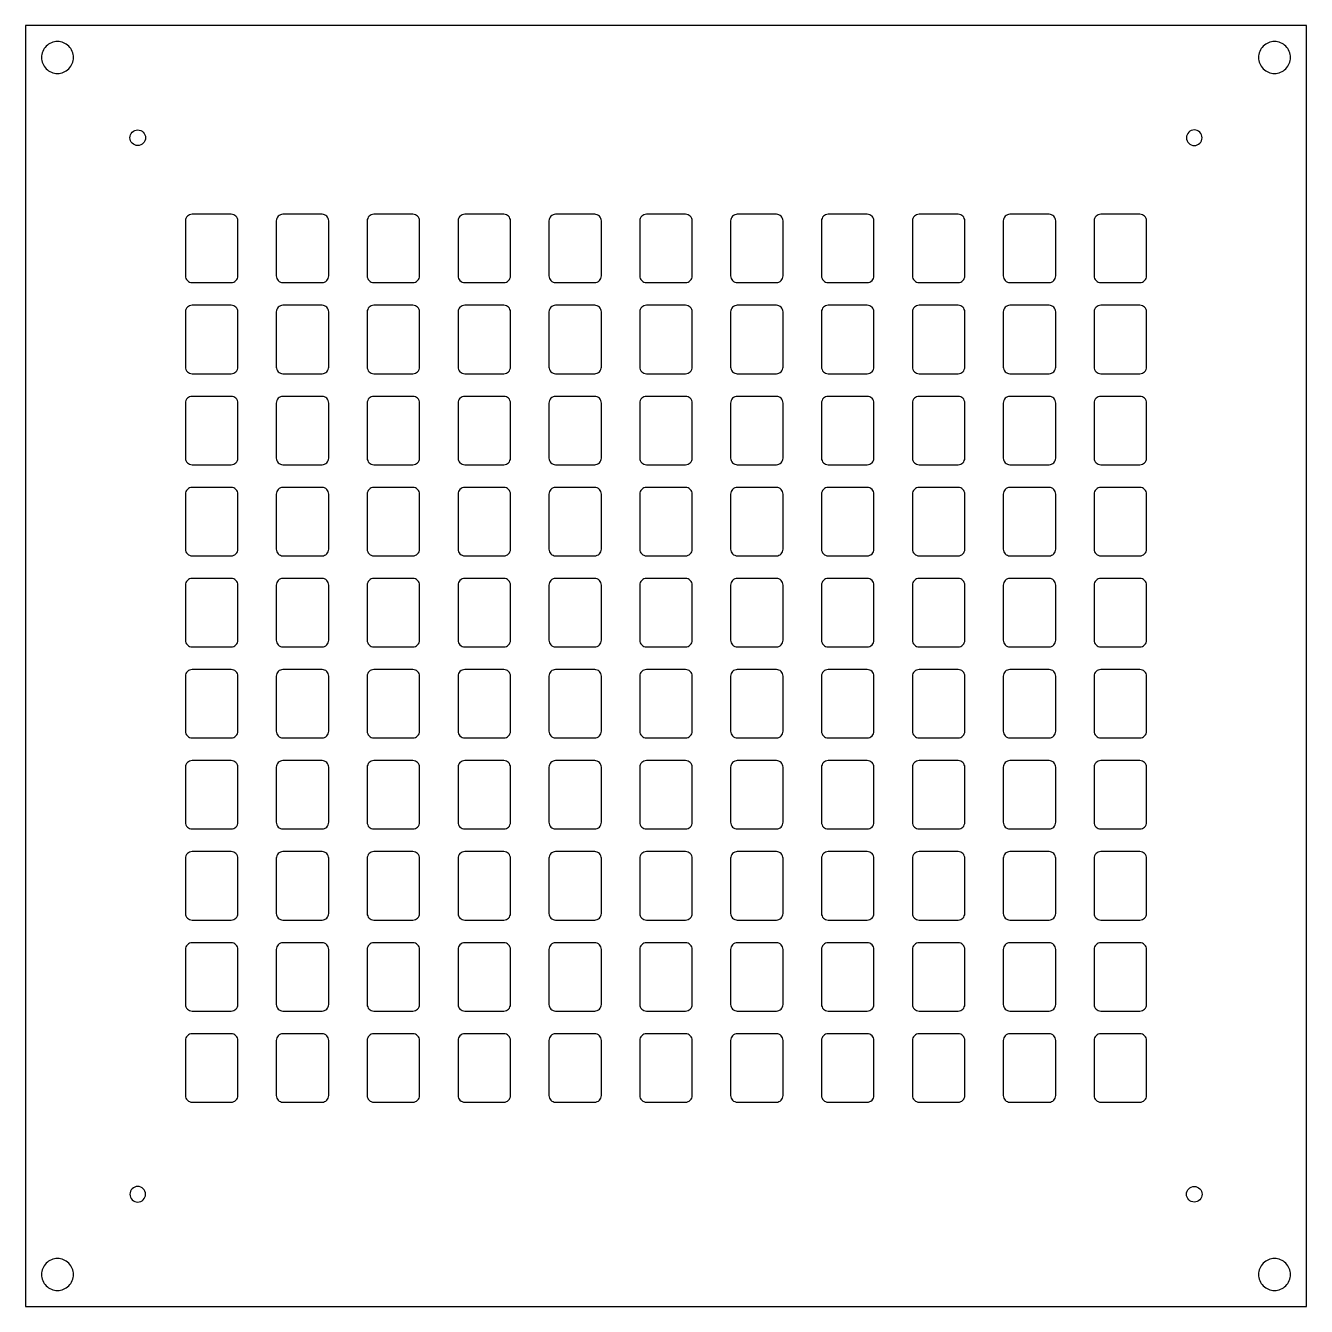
# Model space of a CAD drawing. Extents: x -337 to 6273, y 368 to 2065.
# Drawn here: x 2246.8 to 2688.8, y 1415.6 to 1857.6 of the extents above; entities that cross this region are included whole.
import ezdxf

# ---------------------------------------------------------------- set-up
doc = ezdxf.new("R2010")
doc.units = 0
doc.header["$LTSCALE"] = 100
doc.layers.add('EBENE_1', color=1, linetype='CONTINUOUS')

msp = doc.modelspace()

# ---------------------------------------------------------------- linework, layer by layer
at = {"layer": 'EBENE_1', "color": 2}
msp.add_lwpolyline([(2688.848062, 1857.561465), (2246.848062, 1857.561465), (2246.848062, 1415.561465), (2688.848062, 1415.561465), (2688.848062, 1857.561465)], close=True, dxfattribs=at)
for points in [[(2257.848062, 1852.061465, 0.199589), (2253.958975, 1850.450552, 0.199589), (2252.348062, 1846.561465, 0.199589), (2253.958975, 1842.672377, 0.199589), (2257.848062, 1841.061465, 0.199589), (2261.73715, 1842.672377, 0.199589), (2263.348062, 1846.561465, 0.199589), (2261.73715, 1850.450552, 0.199589), (2257.848062, 1852.061465)], [(2677.848062, 1852.061465, 0.199589), (2673.958975, 1850.450552, 0.199589), (2672.348062, 1846.561465, 0.199589), (2673.958975, 1842.672377, 0.199589), (2677.848062, 1841.061465, 0.199589), (2681.73715, 1842.672377, 0.199589), (2683.348062, 1846.561465, 0.199589), (2681.73715, 1850.450552, 0.199589), (2677.848062, 1852.061465)], [(2282.848027, 1818.861011, -0.199589), (2283.638839, 1820.7702, -0.199589), (2285.548027, 1821.561011, -0.199589), (2287.457215, 1820.7702, -0.199589), (2288.248027, 1818.861011, -0.199589), (2287.457215, 1816.951823, -0.199589), (2285.548027, 1816.161011, -0.199589), (2283.638839, 1816.951823, -0.199589), (2282.848027, 1818.861011)], [(2652.848098, 1818.861011, 0.199589), (2652.057286, 1820.7702, 0.199589), (2650.148098, 1821.561011, 0.199589), (2648.238909, 1820.7702, 0.199589), (2647.448098, 1818.861011, 0.199589), (2648.238909, 1816.951823, 0.199589), (2650.148098, 1816.161011, 0.199589), (2652.057286, 1816.951823, 0.199589), (2652.848098, 1818.861011)], [(2317.798066, 1792.470169), (2304.298054, 1792.470169, 0.199586), (2302.671721, 1791.79651, 0.199586), (2301.998062, 1790.170178), (2301.998062, 1771.170161, 0.199586), (2302.671721, 1769.543828, 0.199586), (2304.298054, 1768.870169), (2317.798071, 1768.870169, 0.199586), (2319.424403, 1769.543828, 0.199586), (2320.098062, 1771.170161), (2320.098062, 1790.170178, 0.199586), (2319.424403, 1791.79651, 0.199586), (2317.798066, 1792.470169)], [(2349.158066, 1792.470169), (2335.658054, 1792.470169, 0.199586), (2334.031721, 1791.79651, 0.199586), (2333.358062, 1790.170178), (2333.358062, 1771.170161, 0.199586), (2334.031721, 1769.543828, 0.199586), (2335.658054, 1768.870169), (2349.158071, 1768.870169, 0.199586), (2350.784403, 1769.543828, 0.199586), (2351.458062, 1771.170161), (2351.458062, 1790.170178, 0.199586), (2350.784403, 1791.79651, 0.199586), (2349.158066, 1792.470169)], [(2380.518066, 1792.470169), (2367.018054, 1792.470169, 0.199586), (2365.391721, 1791.79651, 0.199586), (2364.718062, 1790.170178), (2364.718062, 1771.170161, 0.199586), (2365.391721, 1769.543828, 0.199586), (2367.018054, 1768.870169), (2380.518071, 1768.870169, 0.199586), (2382.144403, 1769.543828, 0.199586), (2382.818062, 1771.170161), (2382.818062, 1790.170178, 0.199586), (2382.144403, 1791.79651, 0.199586), (2380.518066, 1792.470169)], [(2411.878066, 1792.470169), (2398.378054, 1792.470169, 0.199586), (2396.751721, 1791.79651, 0.199586), (2396.078062, 1790.170178), (2396.078062, 1771.170161, 0.199586), (2396.751721, 1769.543828, 0.199586), (2398.378054, 1768.870169), (2411.878071, 1768.870169, 0.199586), (2413.504403, 1769.543828, 0.199586), (2414.178062, 1771.170161), (2414.178062, 1790.170178, 0.199586), (2413.504403, 1791.79651, 0.199586), (2411.878066, 1792.470169)], [(2443.238066, 1792.470169), (2429.738054, 1792.470169, 0.199586), (2428.111721, 1791.79651, 0.199586), (2427.438062, 1790.170178), (2427.438062, 1771.170161, 0.199586), (2428.111721, 1769.543828, 0.199586), (2429.738054, 1768.870169), (2443.238071, 1768.870169, 0.199586), (2444.864403, 1769.543828, 0.199586), (2445.538062, 1771.170161), (2445.538062, 1790.170178, 0.199586), (2444.864403, 1791.79651, 0.199586), (2443.238066, 1792.470169)], [(2474.598066, 1792.470169), (2461.098054, 1792.470169, 0.199586), (2459.471721, 1791.79651, 0.199586), (2458.798062, 1790.170178), (2458.798062, 1771.170161, 0.199586), (2459.471721, 1769.543828, 0.199586), (2461.098054, 1768.870169), (2474.598071, 1768.870169, 0.199586), (2476.224403, 1769.543828, 0.199586), (2476.898062, 1771.170161), (2476.898062, 1790.170178, 0.199586), (2476.224403, 1791.79651, 0.199586), (2474.598066, 1792.470169)], [(2505.958066, 1792.470169), (2492.458054, 1792.470169, 0.199586), (2490.831721, 1791.79651, 0.199586), (2490.158062, 1790.170178), (2490.158062, 1771.170161, 0.199586), (2490.831721, 1769.543828, 0.199586), (2492.458054, 1768.870169), (2505.958071, 1768.870169, 0.199586), (2507.584403, 1769.543828, 0.199586), (2508.258062, 1771.170161), (2508.258062, 1790.170178, 0.199586), (2507.584403, 1791.79651, 0.199586), (2505.958066, 1792.470169)], [(2537.318066, 1792.470169), (2523.818054, 1792.470169, 0.199586), (2522.191721, 1791.79651, 0.199586), (2521.518062, 1790.170178), (2521.518062, 1771.170161, 0.199586), (2522.191721, 1769.543828, 0.199586), (2523.818054, 1768.870169), (2537.318071, 1768.870169, 0.199586), (2538.944403, 1769.543828, 0.199586), (2539.618062, 1771.170161), (2539.618062, 1790.170178, 0.199586), (2538.944403, 1791.79651, 0.199586), (2537.318066, 1792.470169)], [(2568.678066, 1792.470169), (2555.178054, 1792.470169, 0.199586), (2553.551721, 1791.79651, 0.199586), (2552.878062, 1790.170178), (2552.878062, 1771.170161, 0.199586), (2553.551721, 1769.543828, 0.199586), (2555.178054, 1768.870169), (2568.678071, 1768.870169, 0.199586), (2570.304403, 1769.543828, 0.199586), (2570.978062, 1771.170161), (2570.978062, 1790.170178, 0.199586), (2570.304403, 1791.79651, 0.199586), (2568.678066, 1792.470169)], [(2600.038066, 1792.470169), (2586.538054, 1792.470169, 0.199586), (2584.911721, 1791.79651, 0.199586), (2584.238062, 1790.170178), (2584.238062, 1771.170161, 0.199586), (2584.911721, 1769.543828, 0.199586), (2586.538054, 1768.870169), (2600.038071, 1768.870169, 0.199586), (2601.664403, 1769.543828, 0.199586), (2602.338062, 1771.170161), (2602.338062, 1790.170178, 0.199586), (2601.664403, 1791.79651, 0.199586), (2600.038066, 1792.470169)], [(2631.398066, 1792.470169), (2617.898054, 1792.470169, 0.199586), (2616.271721, 1791.79651, 0.199586), (2615.598062, 1790.170178), (2615.598062, 1771.170161, 0.199586), (2616.271721, 1769.543828, 0.199586), (2617.898054, 1768.870169), (2631.398071, 1768.870169, 0.199586), (2633.024403, 1769.543828, 0.199586), (2633.698062, 1771.170161), (2633.698062, 1790.170178, 0.199586), (2633.024403, 1791.79651, 0.199586), (2631.398066, 1792.470169)], [(2317.798066, 1761.044169), (2304.298054, 1761.044169, 0.199586), (2302.671721, 1760.37051, 0.199586), (2301.998062, 1758.744178), (2301.998062, 1739.744161, 0.199586), (2302.671721, 1738.117828, 0.199586), (2304.298054, 1737.444169), (2317.798071, 1737.444169, 0.199586), (2319.424403, 1738.117828, 0.199586), (2320.098062, 1739.744161), (2320.098062, 1758.744178, 0.199586), (2319.424403, 1760.37051, 0.199586), (2317.798066, 1761.044169)], [(2349.158066, 1761.044169), (2335.658054, 1761.044169, 0.199586), (2334.031721, 1760.37051, 0.199586), (2333.358062, 1758.744178), (2333.358062, 1739.744161, 0.199586), (2334.031721, 1738.117828, 0.199586), (2335.658054, 1737.444169), (2349.158071, 1737.444169, 0.199586), (2350.784403, 1738.117828, 0.199586), (2351.458062, 1739.744161), (2351.458062, 1758.744178, 0.199586), (2350.784403, 1760.37051, 0.199586), (2349.158066, 1761.044169)], [(2380.518066, 1761.044169), (2367.018054, 1761.044169, 0.199586), (2365.391721, 1760.37051, 0.199586), (2364.718062, 1758.744178), (2364.718062, 1739.744161, 0.199586), (2365.391721, 1738.117828, 0.199586), (2367.018054, 1737.444169), (2380.518071, 1737.444169, 0.199586), (2382.144403, 1738.117828, 0.199586), (2382.818062, 1739.744161), (2382.818062, 1758.744178, 0.199586), (2382.144403, 1760.37051, 0.199586), (2380.518066, 1761.044169)], [(2411.878066, 1761.044169), (2398.378054, 1761.044169, 0.199586), (2396.751721, 1760.37051, 0.199586), (2396.078062, 1758.744178), (2396.078062, 1739.744161, 0.199586), (2396.751721, 1738.117828, 0.199586), (2398.378054, 1737.444169), (2411.878071, 1737.444169, 0.199586), (2413.504403, 1738.117828, 0.199586), (2414.178062, 1739.744161), (2414.178062, 1758.744178, 0.199586), (2413.504403, 1760.37051, 0.199586), (2411.878066, 1761.044169)], [(2443.238066, 1761.044169), (2429.738054, 1761.044169, 0.199586), (2428.111721, 1760.37051, 0.199586), (2427.438062, 1758.744178), (2427.438062, 1739.744161, 0.199586), (2428.111721, 1738.117828, 0.199586), (2429.738054, 1737.444169), (2443.238071, 1737.444169, 0.199586), (2444.864403, 1738.117828, 0.199586), (2445.538062, 1739.744161), (2445.538062, 1758.744178, 0.199586), (2444.864403, 1760.37051, 0.199586), (2443.238066, 1761.044169)], [(2474.598066, 1761.044169), (2461.098054, 1761.044169, 0.199586), (2459.471721, 1760.37051, 0.199586), (2458.798062, 1758.744178), (2458.798062, 1739.744161, 0.199586), (2459.471721, 1738.117828, 0.199586), (2461.098054, 1737.444169), (2474.598071, 1737.444169, 0.199586), (2476.224403, 1738.117828, 0.199586), (2476.898062, 1739.744161), (2476.898062, 1758.744178, 0.199586), (2476.224403, 1760.37051, 0.199586), (2474.598066, 1761.044169)], [(2505.958066, 1761.044169), (2492.458054, 1761.044169, 0.199586), (2490.831721, 1760.37051, 0.199586), (2490.158062, 1758.744178), (2490.158062, 1739.744161, 0.199586), (2490.831721, 1738.117828, 0.199586), (2492.458054, 1737.444169), (2505.958071, 1737.444169, 0.199586), (2507.584403, 1738.117828, 0.199586), (2508.258062, 1739.744161), (2508.258062, 1758.744178, 0.199586), (2507.584403, 1760.37051, 0.199586), (2505.958066, 1761.044169)], [(2537.318066, 1761.044169), (2523.818054, 1761.044169, 0.199586), (2522.191721, 1760.37051, 0.199586), (2521.518062, 1758.744178), (2521.518062, 1739.744161, 0.199586), (2522.191721, 1738.117828, 0.199586), (2523.818054, 1737.444169), (2537.318071, 1737.444169, 0.199586), (2538.944403, 1738.117828, 0.199586), (2539.618062, 1739.744161), (2539.618062, 1758.744178, 0.199586), (2538.944403, 1760.37051, 0.199586), (2537.318066, 1761.044169)], [(2568.678066, 1761.044169), (2555.178054, 1761.044169, 0.199586), (2553.551721, 1760.37051, 0.199586), (2552.878062, 1758.744178), (2552.878062, 1739.744161, 0.199586), (2553.551721, 1738.117828, 0.199586), (2555.178054, 1737.444169), (2568.678071, 1737.444169, 0.199586), (2570.304403, 1738.117828, 0.199586), (2570.978062, 1739.744161), (2570.978062, 1758.744178, 0.199586), (2570.304403, 1760.37051, 0.199586), (2568.678066, 1761.044169)], [(2600.038066, 1761.044169), (2586.538054, 1761.044169, 0.199586), (2584.911721, 1760.37051, 0.199586), (2584.238062, 1758.744178), (2584.238062, 1739.744161, 0.199586), (2584.911721, 1738.117828, 0.199586), (2586.538054, 1737.444169), (2600.038071, 1737.444169, 0.199586), (2601.664403, 1738.117828, 0.199586), (2602.338062, 1739.744161), (2602.338062, 1758.744178, 0.199586), (2601.664403, 1760.37051, 0.199586), (2600.038066, 1761.044169)], [(2631.398066, 1761.044169), (2617.898054, 1761.044169, 0.199586), (2616.271721, 1760.37051, 0.199586), (2615.598062, 1758.744178), (2615.598062, 1739.744161, 0.199586), (2616.271721, 1738.117828, 0.199586), (2617.898054, 1737.444169), (2631.398071, 1737.444169, 0.199586), (2633.024403, 1738.117828, 0.199586), (2633.698062, 1739.744161), (2633.698062, 1758.744178, 0.199586), (2633.024403, 1760.37051, 0.199586), (2631.398066, 1761.044169)], [(2317.798066, 1729.618169), (2304.298054, 1729.618169, 0.199586), (2302.671721, 1728.94451, 0.199586), (2301.998062, 1727.318178), (2301.998062, 1708.318161, 0.199586), (2302.671721, 1706.691828, 0.199586), (2304.298054, 1706.018169), (2317.798071, 1706.018169, 0.199586), (2319.424403, 1706.691828, 0.199586), (2320.098062, 1708.318161), (2320.098062, 1727.318178, 0.199586), (2319.424403, 1728.94451, 0.199586), (2317.798066, 1729.618169)], [(2349.158066, 1729.618169), (2335.658054, 1729.618169, 0.199586), (2334.031721, 1728.94451, 0.199586), (2333.358062, 1727.318178), (2333.358062, 1708.318161, 0.199586), (2334.031721, 1706.691828, 0.199586), (2335.658054, 1706.018169), (2349.158071, 1706.018169, 0.199586), (2350.784403, 1706.691828, 0.199586), (2351.458062, 1708.318161), (2351.458062, 1727.318178, 0.199586), (2350.784403, 1728.94451, 0.199586), (2349.158066, 1729.618169)], [(2380.518066, 1729.618169), (2367.018054, 1729.618169, 0.199586), (2365.391721, 1728.94451, 0.199586), (2364.718062, 1727.318178), (2364.718062, 1708.318161, 0.199586), (2365.391721, 1706.691828, 0.199586), (2367.018054, 1706.018169), (2380.518071, 1706.018169, 0.199586), (2382.144403, 1706.691828, 0.199586), (2382.818062, 1708.318161), (2382.818062, 1727.318178, 0.199586), (2382.144403, 1728.94451, 0.199586), (2380.518066, 1729.618169)], [(2411.878066, 1729.618169), (2398.378054, 1729.618169, 0.199586), (2396.751721, 1728.94451, 0.199586), (2396.078062, 1727.318178), (2396.078062, 1708.318161, 0.199586), (2396.751721, 1706.691828, 0.199586), (2398.378054, 1706.018169), (2411.878071, 1706.018169, 0.199586), (2413.504403, 1706.691828, 0.199586), (2414.178062, 1708.318161), (2414.178062, 1727.318178, 0.199586), (2413.504403, 1728.94451, 0.199586), (2411.878066, 1729.618169)], [(2443.238066, 1729.618169), (2429.738054, 1729.618169, 0.199586), (2428.111721, 1728.94451, 0.199586), (2427.438062, 1727.318178), (2427.438062, 1708.318161, 0.199586), (2428.111721, 1706.691828, 0.199586), (2429.738054, 1706.018169), (2443.238071, 1706.018169, 0.199586), (2444.864403, 1706.691828, 0.199586), (2445.538062, 1708.318161), (2445.538062, 1727.318178, 0.199586), (2444.864403, 1728.94451, 0.199586), (2443.238066, 1729.618169)], [(2474.598066, 1729.618169), (2461.098054, 1729.618169, 0.199586), (2459.471721, 1728.94451, 0.199586), (2458.798062, 1727.318178), (2458.798062, 1708.318161, 0.199586), (2459.471721, 1706.691828, 0.199586), (2461.098054, 1706.018169), (2474.598071, 1706.018169, 0.199586), (2476.224403, 1706.691828, 0.199586), (2476.898062, 1708.318161), (2476.898062, 1727.318178, 0.199586), (2476.224403, 1728.94451, 0.199586), (2474.598066, 1729.618169)], [(2505.958066, 1729.618169), (2492.458054, 1729.618169, 0.199586), (2490.831721, 1728.94451, 0.199586), (2490.158062, 1727.318178), (2490.158062, 1708.318161, 0.199586), (2490.831721, 1706.691828, 0.199586), (2492.458054, 1706.018169), (2505.958071, 1706.018169, 0.199586), (2507.584403, 1706.691828, 0.199586), (2508.258062, 1708.318161), (2508.258062, 1727.318178, 0.199586), (2507.584403, 1728.94451, 0.199586), (2505.958066, 1729.618169)], [(2537.318066, 1729.618169), (2523.818054, 1729.618169, 0.199586), (2522.191721, 1728.94451, 0.199586), (2521.518062, 1727.318178), (2521.518062, 1708.318161, 0.199586), (2522.191721, 1706.691828, 0.199586), (2523.818054, 1706.018169), (2537.318071, 1706.018169, 0.199586), (2538.944403, 1706.691828, 0.199586), (2539.618062, 1708.318161), (2539.618062, 1727.318178, 0.199586), (2538.944403, 1728.94451, 0.199586), (2537.318066, 1729.618169)], [(2568.678066, 1729.618169), (2555.178054, 1729.618169, 0.199586), (2553.551721, 1728.94451, 0.199586), (2552.878062, 1727.318178), (2552.878062, 1708.318161, 0.199586), (2553.551721, 1706.691828, 0.199586), (2555.178054, 1706.018169), (2568.678071, 1706.018169, 0.199586), (2570.304403, 1706.691828, 0.199586), (2570.978062, 1708.318161), (2570.978062, 1727.318178, 0.199586), (2570.304403, 1728.94451, 0.199586), (2568.678066, 1729.618169)], [(2600.038066, 1729.618169), (2586.538054, 1729.618169, 0.199586), (2584.911721, 1728.94451, 0.199586), (2584.238062, 1727.318178), (2584.238062, 1708.318161, 0.199586), (2584.911721, 1706.691828, 0.199586), (2586.538054, 1706.018169), (2600.038071, 1706.018169, 0.199586), (2601.664403, 1706.691828, 0.199586), (2602.338062, 1708.318161), (2602.338062, 1727.318178, 0.199586), (2601.664403, 1728.94451, 0.199586), (2600.038066, 1729.618169)], [(2631.398066, 1729.618169), (2617.898054, 1729.618169, 0.199586), (2616.271721, 1728.94451, 0.199586), (2615.598062, 1727.318178), (2615.598062, 1708.318161, 0.199586), (2616.271721, 1706.691828, 0.199586), (2617.898054, 1706.018169), (2631.398071, 1706.018169, 0.199586), (2633.024403, 1706.691828, 0.199586), (2633.698062, 1708.318161), (2633.698062, 1727.318178, 0.199586), (2633.024403, 1728.94451, 0.199586), (2631.398066, 1729.618169)], [(2317.798066, 1698.192169), (2304.298054, 1698.192169, 0.199586), (2302.671721, 1697.51851, 0.199586), (2301.998062, 1695.892178), (2301.998062, 1676.892161, 0.199586), (2302.671721, 1675.265828, 0.199586), (2304.298054, 1674.592169), (2317.798071, 1674.592169, 0.199586), (2319.424403, 1675.265828, 0.199586), (2320.098062, 1676.892161), (2320.098062, 1695.892178, 0.199586), (2319.424403, 1697.51851, 0.199586), (2317.798066, 1698.192169)], [(2349.158066, 1698.192169), (2335.658054, 1698.192169, 0.199586), (2334.031721, 1697.51851, 0.199586), (2333.358062, 1695.892178), (2333.358062, 1676.892161, 0.199586), (2334.031721, 1675.265828, 0.199586), (2335.658054, 1674.592169), (2349.158071, 1674.592169, 0.199586), (2350.784403, 1675.265828, 0.199586), (2351.458062, 1676.892161), (2351.458062, 1695.892178, 0.199586), (2350.784403, 1697.51851, 0.199586), (2349.158066, 1698.192169)], [(2380.518066, 1698.192169), (2367.018054, 1698.192169, 0.199586), (2365.391721, 1697.51851, 0.199586), (2364.718062, 1695.892178), (2364.718062, 1676.892161, 0.199586), (2365.391721, 1675.265828, 0.199586), (2367.018054, 1674.592169), (2380.518071, 1674.592169, 0.199586), (2382.144403, 1675.265828, 0.199586), (2382.818062, 1676.892161), (2382.818062, 1695.892178, 0.199586), (2382.144403, 1697.51851, 0.199586), (2380.518066, 1698.192169)], [(2411.878066, 1698.192169), (2398.378054, 1698.192169, 0.199586), (2396.751721, 1697.51851, 0.199586), (2396.078062, 1695.892178), (2396.078062, 1676.892161, 0.199586), (2396.751721, 1675.265828, 0.199586), (2398.378054, 1674.592169), (2411.878071, 1674.592169, 0.199586), (2413.504403, 1675.265828, 0.199586), (2414.178062, 1676.892161), (2414.178062, 1695.892178, 0.199586), (2413.504403, 1697.51851, 0.199586), (2411.878066, 1698.192169)], [(2443.238066, 1698.192169), (2429.738054, 1698.192169, 0.199586), (2428.111721, 1697.51851, 0.199586), (2427.438062, 1695.892178), (2427.438062, 1676.892161, 0.199586), (2428.111721, 1675.265828, 0.199586), (2429.738054, 1674.592169), (2443.238071, 1674.592169, 0.199586), (2444.864403, 1675.265828, 0.199586), (2445.538062, 1676.892161), (2445.538062, 1695.892178, 0.199586), (2444.864403, 1697.51851, 0.199586), (2443.238066, 1698.192169)], [(2474.598066, 1698.192169), (2461.098054, 1698.192169, 0.199586), (2459.471721, 1697.51851, 0.199586), (2458.798062, 1695.892178), (2458.798062, 1676.892161, 0.199586), (2459.471721, 1675.265828, 0.199586), (2461.098054, 1674.592169), (2474.598071, 1674.592169, 0.199586), (2476.224403, 1675.265828, 0.199586), (2476.898062, 1676.892161), (2476.898062, 1695.892178, 0.199586), (2476.224403, 1697.51851, 0.199586), (2474.598066, 1698.192169)], [(2505.958066, 1698.192169), (2492.458054, 1698.192169, 0.199586), (2490.831721, 1697.51851, 0.199586), (2490.158062, 1695.892178), (2490.158062, 1676.892161, 0.199586), (2490.831721, 1675.265828, 0.199586), (2492.458054, 1674.592169), (2505.958071, 1674.592169, 0.199586), (2507.584403, 1675.265828, 0.199586), (2508.258062, 1676.892161), (2508.258062, 1695.892178, 0.199586), (2507.584403, 1697.51851, 0.199586), (2505.958066, 1698.192169)], [(2537.318066, 1698.192169), (2523.818054, 1698.192169, 0.199586), (2522.191721, 1697.51851, 0.199586), (2521.518062, 1695.892178), (2521.518062, 1676.892161, 0.199586), (2522.191721, 1675.265828, 0.199586), (2523.818054, 1674.592169), (2537.318071, 1674.592169, 0.199586), (2538.944403, 1675.265828, 0.199586), (2539.618062, 1676.892161), (2539.618062, 1695.892178, 0.199586), (2538.944403, 1697.51851, 0.199586), (2537.318066, 1698.192169)], [(2568.678066, 1698.192169), (2555.178054, 1698.192169, 0.199586), (2553.551721, 1697.51851, 0.199586), (2552.878062, 1695.892178), (2552.878062, 1676.892161, 0.199586), (2553.551721, 1675.265828, 0.199586), (2555.178054, 1674.592169), (2568.678071, 1674.592169, 0.199586), (2570.304403, 1675.265828, 0.199586), (2570.978062, 1676.892161), (2570.978062, 1695.892178, 0.199586), (2570.304403, 1697.51851, 0.199586), (2568.678066, 1698.192169)], [(2600.038066, 1698.192169), (2586.538054, 1698.192169, 0.199586), (2584.911721, 1697.51851, 0.199586), (2584.238062, 1695.892178), (2584.238062, 1676.892161, 0.199586), (2584.911721, 1675.265828, 0.199586), (2586.538054, 1674.592169), (2600.038071, 1674.592169, 0.199586), (2601.664403, 1675.265828, 0.199586), (2602.338062, 1676.892161), (2602.338062, 1695.892178, 0.199586), (2601.664403, 1697.51851, 0.199586), (2600.038066, 1698.192169)], [(2631.398066, 1698.192169), (2617.898054, 1698.192169, 0.199586), (2616.271721, 1697.51851, 0.199586), (2615.598062, 1695.892178), (2615.598062, 1676.892161, 0.199586), (2616.271721, 1675.265828, 0.199586), (2617.898054, 1674.592169), (2631.398071, 1674.592169, 0.199586), (2633.024403, 1675.265828, 0.199586), (2633.698062, 1676.892161), (2633.698062, 1695.892178, 0.199586), (2633.024403, 1697.51851, 0.199586), (2631.398066, 1698.192169)], [(2317.798066, 1666.766169), (2304.298054, 1666.766169, 0.199586), (2302.671721, 1666.09251, 0.199586), (2301.998062, 1664.466178), (2301.998062, 1645.466161, 0.199586), (2302.671721, 1643.839828, 0.199586), (2304.298054, 1643.166169), (2317.798071, 1643.166169, 0.199586), (2319.424403, 1643.839828, 0.199586), (2320.098062, 1645.466161), (2320.098062, 1664.466178, 0.199586), (2319.424403, 1666.09251, 0.199586), (2317.798066, 1666.766169)], [(2349.158066, 1666.766169), (2335.658054, 1666.766169, 0.199586), (2334.031721, 1666.09251, 0.199586), (2333.358062, 1664.466178), (2333.358062, 1645.466161, 0.199586), (2334.031721, 1643.839828, 0.199586), (2335.658054, 1643.166169), (2349.158071, 1643.166169, 0.199586), (2350.784403, 1643.839828, 0.199586), (2351.458062, 1645.466161), (2351.458062, 1664.466178, 0.199586), (2350.784403, 1666.09251, 0.199586), (2349.158066, 1666.766169)], [(2380.518066, 1666.766169), (2367.018054, 1666.766169, 0.199586), (2365.391721, 1666.09251, 0.199586), (2364.718062, 1664.466178), (2364.718062, 1645.466161, 0.199586), (2365.391721, 1643.839828, 0.199586), (2367.018054, 1643.166169), (2380.518071, 1643.166169, 0.199586), (2382.144403, 1643.839828, 0.199586), (2382.818062, 1645.466161), (2382.818062, 1664.466178, 0.199586), (2382.144403, 1666.09251, 0.199586), (2380.518066, 1666.766169)], [(2411.878066, 1666.766169), (2398.378054, 1666.766169, 0.199586), (2396.751721, 1666.09251, 0.199586), (2396.078062, 1664.466178), (2396.078062, 1645.466161, 0.199586), (2396.751721, 1643.839828, 0.199586), (2398.378054, 1643.166169), (2411.878071, 1643.166169, 0.199586), (2413.504403, 1643.839828, 0.199586), (2414.178062, 1645.466161), (2414.178062, 1664.466178, 0.199586), (2413.504403, 1666.09251, 0.199586), (2411.878066, 1666.766169)], [(2443.238066, 1666.766169), (2429.738054, 1666.766169, 0.199586), (2428.111721, 1666.09251, 0.199586), (2427.438062, 1664.466178), (2427.438062, 1645.466161, 0.199586), (2428.111721, 1643.839828, 0.199586), (2429.738054, 1643.166169), (2443.238071, 1643.166169, 0.199586), (2444.864403, 1643.839828, 0.199586), (2445.538062, 1645.466161), (2445.538062, 1664.466178, 0.199586), (2444.864403, 1666.09251, 0.199586), (2443.238066, 1666.766169)], [(2474.598066, 1666.766169), (2461.098054, 1666.766169, 0.199586), (2459.471721, 1666.09251, 0.199586), (2458.798062, 1664.466178), (2458.798062, 1645.466161, 0.199586), (2459.471721, 1643.839828, 0.199586), (2461.098054, 1643.166169), (2474.598071, 1643.166169, 0.199586), (2476.224403, 1643.839828, 0.199586), (2476.898062, 1645.466161), (2476.898062, 1664.466178, 0.199586), (2476.224403, 1666.09251, 0.199586), (2474.598066, 1666.766169)], [(2505.958066, 1666.766169), (2492.458054, 1666.766169, 0.199586), (2490.831721, 1666.09251, 0.199586), (2490.158062, 1664.466178), (2490.158062, 1645.466161, 0.199586), (2490.831721, 1643.839828, 0.199586), (2492.458054, 1643.166169), (2505.958071, 1643.166169, 0.199586), (2507.584403, 1643.839828, 0.199586), (2508.258062, 1645.466161), (2508.258062, 1664.466178, 0.199586), (2507.584403, 1666.09251, 0.199586), (2505.958066, 1666.766169)], [(2537.318066, 1666.766169), (2523.818054, 1666.766169, 0.199586), (2522.191721, 1666.09251, 0.199586), (2521.518062, 1664.466178), (2521.518062, 1645.466161, 0.199586), (2522.191721, 1643.839828, 0.199586), (2523.818054, 1643.166169), (2537.318071, 1643.166169, 0.199586), (2538.944403, 1643.839828, 0.199586), (2539.618062, 1645.466161), (2539.618062, 1664.466178, 0.199586), (2538.944403, 1666.09251, 0.199586), (2537.318066, 1666.766169)], [(2568.678066, 1666.766169), (2555.178054, 1666.766169, 0.199586), (2553.551721, 1666.09251, 0.199586), (2552.878062, 1664.466178), (2552.878062, 1645.466161, 0.199586), (2553.551721, 1643.839828, 0.199586), (2555.178054, 1643.166169), (2568.678071, 1643.166169, 0.199586), (2570.304403, 1643.839828, 0.199586), (2570.978062, 1645.466161), (2570.978062, 1664.466178, 0.199586), (2570.304403, 1666.09251, 0.199586), (2568.678066, 1666.766169)], [(2600.038066, 1666.766169), (2586.538054, 1666.766169, 0.199586), (2584.911721, 1666.09251, 0.199586), (2584.238062, 1664.466178), (2584.238062, 1645.466161, 0.199586), (2584.911721, 1643.839828, 0.199586), (2586.538054, 1643.166169), (2600.038071, 1643.166169, 0.199586), (2601.664403, 1643.839828, 0.199586), (2602.338062, 1645.466161), (2602.338062, 1664.466178, 0.199586), (2601.664403, 1666.09251, 0.199586), (2600.038066, 1666.766169)], [(2631.398066, 1666.766169), (2617.898054, 1666.766169, 0.199586), (2616.271721, 1666.09251, 0.199586), (2615.598062, 1664.466178), (2615.598062, 1645.466161, 0.199586), (2616.271721, 1643.839828, 0.199586), (2617.898054, 1643.166169), (2631.398071, 1643.166169, 0.199586), (2633.024403, 1643.839828, 0.199586), (2633.698062, 1645.466161), (2633.698062, 1664.466178, 0.199586), (2633.024403, 1666.09251, 0.199586), (2631.398066, 1666.766169)], [(2317.798066, 1635.340169), (2304.298054, 1635.340169, 0.199586), (2302.671721, 1634.66651, 0.199586), (2301.998062, 1633.040178), (2301.998062, 1614.040161, 0.199586), (2302.671721, 1612.413828, 0.199586), (2304.298054, 1611.740169), (2317.798071, 1611.740169, 0.199586), (2319.424403, 1612.413828, 0.199586), (2320.098062, 1614.040161), (2320.098062, 1633.040178, 0.199586), (2319.424403, 1634.66651, 0.199586), (2317.798066, 1635.340169)], [(2349.158066, 1635.340169), (2335.658054, 1635.340169, 0.199586), (2334.031721, 1634.66651, 0.199586), (2333.358062, 1633.040178), (2333.358062, 1614.040161, 0.199586), (2334.031721, 1612.413828, 0.199586), (2335.658054, 1611.740169), (2349.158071, 1611.740169, 0.199586), (2350.784403, 1612.413828, 0.199586), (2351.458062, 1614.040161), (2351.458062, 1633.040178, 0.199586), (2350.784403, 1634.66651, 0.199586), (2349.158066, 1635.340169)], [(2380.518066, 1635.340169), (2367.018054, 1635.340169, 0.199586), (2365.391721, 1634.66651, 0.199586), (2364.718062, 1633.040178), (2364.718062, 1614.040161, 0.199586), (2365.391721, 1612.413828, 0.199586), (2367.018054, 1611.740169), (2380.518071, 1611.740169, 0.199586), (2382.144403, 1612.413828, 0.199586), (2382.818062, 1614.040161), (2382.818062, 1633.040178, 0.199586), (2382.144403, 1634.66651, 0.199586), (2380.518066, 1635.340169)], [(2411.878066, 1635.340169), (2398.378054, 1635.340169, 0.199586), (2396.751721, 1634.66651, 0.199586), (2396.078062, 1633.040178), (2396.078062, 1614.040161, 0.199586), (2396.751721, 1612.413828, 0.199586), (2398.378054, 1611.740169), (2411.878071, 1611.740169, 0.199586), (2413.504403, 1612.413828, 0.199586), (2414.178062, 1614.040161), (2414.178062, 1633.040178, 0.199586), (2413.504403, 1634.66651, 0.199586), (2411.878066, 1635.340169)], [(2443.238066, 1635.340169), (2429.738054, 1635.340169, 0.199586), (2428.111721, 1634.66651, 0.199586), (2427.438062, 1633.040178), (2427.438062, 1614.040161, 0.199586), (2428.111721, 1612.413828, 0.199586), (2429.738054, 1611.740169), (2443.238071, 1611.740169, 0.199586), (2444.864403, 1612.413828, 0.199586), (2445.538062, 1614.040161), (2445.538062, 1633.040178, 0.199586), (2444.864403, 1634.66651, 0.199586), (2443.238066, 1635.340169)], [(2474.598066, 1635.340169), (2461.098054, 1635.340169, 0.199586), (2459.471721, 1634.66651, 0.199586), (2458.798062, 1633.040178), (2458.798062, 1614.040161, 0.199586), (2459.471721, 1612.413828, 0.199586), (2461.098054, 1611.740169), (2474.598071, 1611.740169, 0.199586), (2476.224403, 1612.413828, 0.199586), (2476.898062, 1614.040161), (2476.898062, 1633.040178, 0.199586), (2476.224403, 1634.66651, 0.199586), (2474.598066, 1635.340169)], [(2505.958066, 1635.340169), (2492.458054, 1635.340169, 0.199586), (2490.831721, 1634.66651, 0.199586), (2490.158062, 1633.040178), (2490.158062, 1614.040161, 0.199586), (2490.831721, 1612.413828, 0.199586), (2492.458054, 1611.740169), (2505.958071, 1611.740169, 0.199586), (2507.584403, 1612.413828, 0.199586), (2508.258062, 1614.040161), (2508.258062, 1633.040178, 0.199586), (2507.584403, 1634.66651, 0.199586), (2505.958066, 1635.340169)], [(2537.318066, 1635.340169), (2523.818054, 1635.340169, 0.199586), (2522.191721, 1634.66651, 0.199586), (2521.518062, 1633.040178), (2521.518062, 1614.040161, 0.199586), (2522.191721, 1612.413828, 0.199586), (2523.818054, 1611.740169), (2537.318071, 1611.740169, 0.199586), (2538.944403, 1612.413828, 0.199586), (2539.618062, 1614.040161), (2539.618062, 1633.040178, 0.199586), (2538.944403, 1634.66651, 0.199586), (2537.318066, 1635.340169)], [(2568.678066, 1635.340169), (2555.178054, 1635.340169, 0.199586), (2553.551721, 1634.66651, 0.199586), (2552.878062, 1633.040178), (2552.878062, 1614.040161, 0.199586), (2553.551721, 1612.413828, 0.199586), (2555.178054, 1611.740169), (2568.678071, 1611.740169, 0.199586), (2570.304403, 1612.413828, 0.199586), (2570.978062, 1614.040161), (2570.978062, 1633.040178, 0.199586), (2570.304403, 1634.66651, 0.199586), (2568.678066, 1635.340169)], [(2600.038066, 1635.340169), (2586.538054, 1635.340169, 0.199586), (2584.911721, 1634.66651, 0.199586), (2584.238062, 1633.040178), (2584.238062, 1614.040161, 0.199586), (2584.911721, 1612.413828, 0.199586), (2586.538054, 1611.740169), (2600.038071, 1611.740169, 0.199586), (2601.664403, 1612.413828, 0.199586), (2602.338062, 1614.040161), (2602.338062, 1633.040178, 0.199586), (2601.664403, 1634.66651, 0.199586), (2600.038066, 1635.340169)], [(2631.398066, 1635.340169), (2617.898054, 1635.340169, 0.199586), (2616.271721, 1634.66651, 0.199586), (2615.598062, 1633.040178), (2615.598062, 1614.040161, 0.199586), (2616.271721, 1612.413828, 0.199586), (2617.898054, 1611.740169), (2631.398071, 1611.740169, 0.199586), (2633.024403, 1612.413828, 0.199586), (2633.698062, 1614.040161), (2633.698062, 1633.040178, 0.199586), (2633.024403, 1634.66651, 0.199586), (2631.398066, 1635.340169)], [(2317.798066, 1603.914169), (2304.298054, 1603.914169, 0.199586), (2302.671721, 1603.24051, 0.199586), (2301.998062, 1601.614178), (2301.998062, 1582.614161, 0.199586), (2302.671721, 1580.987828, 0.199586), (2304.298054, 1580.314169), (2317.798071, 1580.314169, 0.199586), (2319.424403, 1580.987828, 0.199586), (2320.098062, 1582.614161), (2320.098062, 1601.614178, 0.199586), (2319.424403, 1603.24051, 0.199586), (2317.798066, 1603.914169)], [(2349.158066, 1603.914169), (2335.658054, 1603.914169, 0.199586), (2334.031721, 1603.24051, 0.199586), (2333.358062, 1601.614178), (2333.358062, 1582.614161, 0.199586), (2334.031721, 1580.987828, 0.199586), (2335.658054, 1580.314169), (2349.158071, 1580.314169, 0.199586), (2350.784403, 1580.987828, 0.199586), (2351.458062, 1582.614161), (2351.458062, 1601.614178, 0.199586), (2350.784403, 1603.24051, 0.199586), (2349.158066, 1603.914169)], [(2380.518066, 1603.914169), (2367.018054, 1603.914169, 0.199586), (2365.391721, 1603.24051, 0.199586), (2364.718062, 1601.614178), (2364.718062, 1582.614161, 0.199586), (2365.391721, 1580.987828, 0.199586), (2367.018054, 1580.314169), (2380.518071, 1580.314169, 0.199586), (2382.144403, 1580.987828, 0.199586), (2382.818062, 1582.614161), (2382.818062, 1601.614178, 0.199586), (2382.144403, 1603.24051, 0.199586), (2380.518066, 1603.914169)], [(2411.878066, 1603.914169), (2398.378054, 1603.914169, 0.199586), (2396.751721, 1603.24051, 0.199586), (2396.078062, 1601.614178), (2396.078062, 1582.614161, 0.199586), (2396.751721, 1580.987828, 0.199586), (2398.378054, 1580.314169), (2411.878071, 1580.314169, 0.199586), (2413.504403, 1580.987828, 0.199586), (2414.178062, 1582.614161), (2414.178062, 1601.614178, 0.199586), (2413.504403, 1603.24051, 0.199586), (2411.878066, 1603.914169)], [(2443.238066, 1603.914169), (2429.738054, 1603.914169, 0.199586), (2428.111721, 1603.24051, 0.199586), (2427.438062, 1601.614178), (2427.438062, 1582.614161, 0.199586), (2428.111721, 1580.987828, 0.199586), (2429.738054, 1580.314169), (2443.238071, 1580.314169, 0.199586), (2444.864403, 1580.987828, 0.199586), (2445.538062, 1582.614161), (2445.538062, 1601.614178, 0.199586), (2444.864403, 1603.24051, 0.199586), (2443.238066, 1603.914169)], [(2474.598066, 1603.914169), (2461.098054, 1603.914169, 0.199586), (2459.471721, 1603.24051, 0.199586), (2458.798062, 1601.614178), (2458.798062, 1582.614161, 0.199586), (2459.471721, 1580.987828, 0.199586), (2461.098054, 1580.314169), (2474.598071, 1580.314169, 0.199586), (2476.224403, 1580.987828, 0.199586), (2476.898062, 1582.614161), (2476.898062, 1601.614178, 0.199586), (2476.224403, 1603.24051, 0.199586), (2474.598066, 1603.914169)], [(2505.958066, 1603.914169), (2492.458054, 1603.914169, 0.199586), (2490.831721, 1603.24051, 0.199586), (2490.158062, 1601.614178), (2490.158062, 1582.614161, 0.199586), (2490.831721, 1580.987828, 0.199586), (2492.458054, 1580.314169), (2505.958071, 1580.314169, 0.199586), (2507.584403, 1580.987828, 0.199586), (2508.258062, 1582.614161), (2508.258062, 1601.614178, 0.199586), (2507.584403, 1603.24051, 0.199586), (2505.958066, 1603.914169)], [(2537.318066, 1603.914169), (2523.818054, 1603.914169, 0.199586), (2522.191721, 1603.24051, 0.199586), (2521.518062, 1601.614178), (2521.518062, 1582.614161, 0.199586), (2522.191721, 1580.987828, 0.199586), (2523.818054, 1580.314169), (2537.318071, 1580.314169, 0.199586), (2538.944403, 1580.987828, 0.199586), (2539.618062, 1582.614161), (2539.618062, 1601.614178, 0.199586), (2538.944403, 1603.24051, 0.199586), (2537.318066, 1603.914169)], [(2568.678066, 1603.914169), (2555.178054, 1603.914169, 0.199586), (2553.551721, 1603.24051, 0.199586), (2552.878062, 1601.614178), (2552.878062, 1582.614161, 0.199586), (2553.551721, 1580.987828, 0.199586), (2555.178054, 1580.314169), (2568.678071, 1580.314169, 0.199586), (2570.304403, 1580.987828, 0.199586), (2570.978062, 1582.614161), (2570.978062, 1601.614178, 0.199586), (2570.304403, 1603.24051, 0.199586), (2568.678066, 1603.914169)], [(2600.038066, 1603.914169), (2586.538054, 1603.914169, 0.199586), (2584.911721, 1603.24051, 0.199586), (2584.238062, 1601.614178), (2584.238062, 1582.614161, 0.199586), (2584.911721, 1580.987828, 0.199586), (2586.538054, 1580.314169), (2600.038071, 1580.314169, 0.199586), (2601.664403, 1580.987828, 0.199586), (2602.338062, 1582.614161), (2602.338062, 1601.614178, 0.199586), (2601.664403, 1603.24051, 0.199586), (2600.038066, 1603.914169)], [(2631.398066, 1603.914169), (2617.898054, 1603.914169, 0.199586), (2616.271721, 1603.24051, 0.199586), (2615.598062, 1601.614178), (2615.598062, 1582.614161, 0.199586), (2616.271721, 1580.987828, 0.199586), (2617.898054, 1580.314169), (2631.398071, 1580.314169, 0.199586), (2633.024403, 1580.987828, 0.199586), (2633.698062, 1582.614161), (2633.698062, 1601.614178, 0.199586), (2633.024403, 1603.24051, 0.199586), (2631.398066, 1603.914169)], [(2317.798066, 1572.488169), (2304.298054, 1572.488169, 0.199586), (2302.671721, 1571.81451, 0.199586), (2301.998062, 1570.188178), (2301.998062, 1551.188161, 0.199586), (2302.671721, 1549.561828, 0.199586), (2304.298054, 1548.888169), (2317.798071, 1548.888169, 0.199586), (2319.424403, 1549.561828, 0.199586), (2320.098062, 1551.188161), (2320.098062, 1570.188178, 0.199586), (2319.424403, 1571.81451, 0.199586), (2317.798066, 1572.488169)], [(2349.158066, 1572.488169), (2335.658054, 1572.488169, 0.199586), (2334.031721, 1571.81451, 0.199586), (2333.358062, 1570.188178), (2333.358062, 1551.188161, 0.199586), (2334.031721, 1549.561828, 0.199586), (2335.658054, 1548.888169), (2349.158071, 1548.888169, 0.199586), (2350.784403, 1549.561828, 0.199586), (2351.458062, 1551.188161), (2351.458062, 1570.188178, 0.199586), (2350.784403, 1571.81451, 0.199586), (2349.158066, 1572.488169)], [(2380.518066, 1572.488169), (2367.018054, 1572.488169, 0.199586), (2365.391721, 1571.81451, 0.199586), (2364.718062, 1570.188178), (2364.718062, 1551.188161, 0.199586), (2365.391721, 1549.561828, 0.199586), (2367.018054, 1548.888169), (2380.518071, 1548.888169, 0.199586), (2382.144403, 1549.561828, 0.199586), (2382.818062, 1551.188161), (2382.818062, 1570.188178, 0.199586), (2382.144403, 1571.81451, 0.199586), (2380.518066, 1572.488169)], [(2411.878066, 1572.488169), (2398.378054, 1572.488169, 0.199586), (2396.751721, 1571.81451, 0.199586), (2396.078062, 1570.188178), (2396.078062, 1551.188161, 0.199586), (2396.751721, 1549.561828, 0.199586), (2398.378054, 1548.888169), (2411.878071, 1548.888169, 0.199586), (2413.504403, 1549.561828, 0.199586), (2414.178062, 1551.188161), (2414.178062, 1570.188178, 0.199586), (2413.504403, 1571.81451, 0.199586), (2411.878066, 1572.488169)], [(2443.238066, 1572.488169), (2429.738054, 1572.488169, 0.199586), (2428.111721, 1571.81451, 0.199586), (2427.438062, 1570.188178), (2427.438062, 1551.188161, 0.199586), (2428.111721, 1549.561828, 0.199586), (2429.738054, 1548.888169), (2443.238071, 1548.888169, 0.199586), (2444.864403, 1549.561828, 0.199586), (2445.538062, 1551.188161), (2445.538062, 1570.188178, 0.199586), (2444.864403, 1571.81451, 0.199586), (2443.238066, 1572.488169)], [(2474.598066, 1572.488169), (2461.098054, 1572.488169, 0.199586), (2459.471721, 1571.81451, 0.199586), (2458.798062, 1570.188178), (2458.798062, 1551.188161, 0.199586), (2459.471721, 1549.561828, 0.199586), (2461.098054, 1548.888169), (2474.598071, 1548.888169, 0.199586), (2476.224403, 1549.561828, 0.199586), (2476.898062, 1551.188161), (2476.898062, 1570.188178, 0.199586), (2476.224403, 1571.81451, 0.199586), (2474.598066, 1572.488169)], [(2505.958066, 1572.488169), (2492.458054, 1572.488169, 0.199586), (2490.831721, 1571.81451, 0.199586), (2490.158062, 1570.188178), (2490.158062, 1551.188161, 0.199586), (2490.831721, 1549.561828, 0.199586), (2492.458054, 1548.888169), (2505.958071, 1548.888169, 0.199586), (2507.584403, 1549.561828, 0.199586), (2508.258062, 1551.188161), (2508.258062, 1570.188178, 0.199586), (2507.584403, 1571.81451, 0.199586), (2505.958066, 1572.488169)], [(2537.318066, 1572.488169), (2523.818054, 1572.488169, 0.199586), (2522.191721, 1571.81451, 0.199586), (2521.518062, 1570.188178), (2521.518062, 1551.188161, 0.199586), (2522.191721, 1549.561828, 0.199586), (2523.818054, 1548.888169), (2537.318071, 1548.888169, 0.199586), (2538.944403, 1549.561828, 0.199586), (2539.618062, 1551.188161), (2539.618062, 1570.188178, 0.199586), (2538.944403, 1571.81451, 0.199586), (2537.318066, 1572.488169)], [(2568.678066, 1572.488169), (2555.178054, 1572.488169, 0.199586), (2553.551721, 1571.81451, 0.199586), (2552.878062, 1570.188178), (2552.878062, 1551.188161, 0.199586), (2553.551721, 1549.561828, 0.199586), (2555.178054, 1548.888169), (2568.678071, 1548.888169, 0.199586), (2570.304403, 1549.561828, 0.199586), (2570.978062, 1551.188161), (2570.978062, 1570.188178, 0.199586), (2570.304403, 1571.81451, 0.199586), (2568.678066, 1572.488169)], [(2600.038066, 1572.488169), (2586.538054, 1572.488169, 0.199586), (2584.911721, 1571.81451, 0.199586), (2584.238062, 1570.188178), (2584.238062, 1551.188161, 0.199586), (2584.911721, 1549.561828, 0.199586), (2586.538054, 1548.888169), (2600.038071, 1548.888169, 0.199586), (2601.664403, 1549.561828, 0.199586), (2602.338062, 1551.188161), (2602.338062, 1570.188178, 0.199586), (2601.664403, 1571.81451, 0.199586), (2600.038066, 1572.488169)], [(2631.398066, 1572.488169), (2617.898054, 1572.488169, 0.199586), (2616.271721, 1571.81451, 0.199586), (2615.598062, 1570.188178), (2615.598062, 1551.188161, 0.199586), (2616.271721, 1549.561828, 0.199586), (2617.898054, 1548.888169), (2631.398071, 1548.888169, 0.199586), (2633.024403, 1549.561828, 0.199586), (2633.698062, 1551.188161), (2633.698062, 1570.188178, 0.199586), (2633.024403, 1571.81451, 0.199586), (2631.398066, 1572.488169)], [(2317.798066, 1541.062169), (2304.298054, 1541.062169, 0.199586), (2302.671721, 1540.38851, 0.199586), (2301.998062, 1538.762178), (2301.998062, 1519.762161, 0.199586), (2302.671721, 1518.135828, 0.199586), (2304.298054, 1517.462169), (2317.798071, 1517.462169, 0.199586), (2319.424403, 1518.135828, 0.199586), (2320.098062, 1519.762161), (2320.098062, 1538.762178, 0.199586), (2319.424403, 1540.38851, 0.199586), (2317.798066, 1541.062169)], [(2349.158066, 1541.062169), (2335.658054, 1541.062169, 0.199586), (2334.031721, 1540.38851, 0.199586), (2333.358062, 1538.762178), (2333.358062, 1519.762161, 0.199586), (2334.031721, 1518.135828, 0.199586), (2335.658054, 1517.462169), (2349.158071, 1517.462169, 0.199586), (2350.784403, 1518.135828, 0.199586), (2351.458062, 1519.762161), (2351.458062, 1538.762178, 0.199586), (2350.784403, 1540.38851, 0.199586), (2349.158066, 1541.062169)], [(2380.518066, 1541.062169), (2367.018054, 1541.062169, 0.199586), (2365.391721, 1540.38851, 0.199586), (2364.718062, 1538.762178), (2364.718062, 1519.762161, 0.199586), (2365.391721, 1518.135828, 0.199586), (2367.018054, 1517.462169), (2380.518071, 1517.462169, 0.199586), (2382.144403, 1518.135828, 0.199586), (2382.818062, 1519.762161), (2382.818062, 1538.762178, 0.199586), (2382.144403, 1540.38851, 0.199586), (2380.518066, 1541.062169)], [(2411.878066, 1541.062169), (2398.378054, 1541.062169, 0.199586), (2396.751721, 1540.38851, 0.199586), (2396.078062, 1538.762178), (2396.078062, 1519.762161, 0.199586), (2396.751721, 1518.135828, 0.199586), (2398.378054, 1517.462169), (2411.878071, 1517.462169, 0.199586), (2413.504403, 1518.135828, 0.199586), (2414.178062, 1519.762161), (2414.178062, 1538.762178, 0.199586), (2413.504403, 1540.38851, 0.199586), (2411.878066, 1541.062169)], [(2443.238066, 1541.062169), (2429.738054, 1541.062169, 0.199586), (2428.111721, 1540.38851, 0.199586), (2427.438062, 1538.762178), (2427.438062, 1519.762161, 0.199586), (2428.111721, 1518.135828, 0.199586), (2429.738054, 1517.462169), (2443.238071, 1517.462169, 0.199586), (2444.864403, 1518.135828, 0.199586), (2445.538062, 1519.762161), (2445.538062, 1538.762178, 0.199586), (2444.864403, 1540.38851, 0.199586), (2443.238066, 1541.062169)], [(2474.598066, 1541.062169), (2461.098054, 1541.062169, 0.199586), (2459.471721, 1540.38851, 0.199586), (2458.798062, 1538.762178), (2458.798062, 1519.762161, 0.199586), (2459.471721, 1518.135828, 0.199586), (2461.098054, 1517.462169), (2474.598071, 1517.462169, 0.199586), (2476.224403, 1518.135828, 0.199586), (2476.898062, 1519.762161), (2476.898062, 1538.762178, 0.199586), (2476.224403, 1540.38851, 0.199586), (2474.598066, 1541.062169)], [(2505.958066, 1541.062169), (2492.458054, 1541.062169, 0.199586), (2490.831721, 1540.38851, 0.199586), (2490.158062, 1538.762178), (2490.158062, 1519.762161, 0.199586), (2490.831721, 1518.135828, 0.199586), (2492.458054, 1517.462169), (2505.958071, 1517.462169, 0.199586), (2507.584403, 1518.135828, 0.199586), (2508.258062, 1519.762161), (2508.258062, 1538.762178, 0.199586), (2507.584403, 1540.38851, 0.199586), (2505.958066, 1541.062169)], [(2537.318066, 1541.062169), (2523.818054, 1541.062169, 0.199586), (2522.191721, 1540.38851, 0.199586), (2521.518062, 1538.762178), (2521.518062, 1519.762161, 0.199586), (2522.191721, 1518.135828, 0.199586), (2523.818054, 1517.462169), (2537.318071, 1517.462169, 0.199586), (2538.944403, 1518.135828, 0.199586), (2539.618062, 1519.762161), (2539.618062, 1538.762178, 0.199586), (2538.944403, 1540.38851, 0.199586), (2537.318066, 1541.062169)], [(2568.678066, 1541.062169), (2555.178054, 1541.062169, 0.199586), (2553.551721, 1540.38851, 0.199586), (2552.878062, 1538.762178), (2552.878062, 1519.762161, 0.199586), (2553.551721, 1518.135828, 0.199586), (2555.178054, 1517.462169), (2568.678071, 1517.462169, 0.199586), (2570.304403, 1518.135828, 0.199586), (2570.978062, 1519.762161), (2570.978062, 1538.762178, 0.199586), (2570.304403, 1540.38851, 0.199586), (2568.678066, 1541.062169)], [(2600.038066, 1541.062169), (2586.538054, 1541.062169, 0.199586), (2584.911721, 1540.38851, 0.199586), (2584.238062, 1538.762178), (2584.238062, 1519.762161, 0.199586), (2584.911721, 1518.135828, 0.199586), (2586.538054, 1517.462169), (2600.038071, 1517.462169, 0.199586), (2601.664403, 1518.135828, 0.199586), (2602.338062, 1519.762161), (2602.338062, 1538.762178, 0.199586), (2601.664403, 1540.38851, 0.199586), (2600.038066, 1541.062169)], [(2631.398066, 1541.062169), (2617.898054, 1541.062169, 0.199586), (2616.271721, 1540.38851, 0.199586), (2615.598062, 1538.762178), (2615.598062, 1519.762161, 0.199586), (2616.271721, 1518.135828, 0.199586), (2617.898054, 1517.462169), (2631.398071, 1517.462169, 0.199586), (2633.024403, 1518.135828, 0.199586), (2633.698062, 1519.762161), (2633.698062, 1538.762178, 0.199586), (2633.024403, 1540.38851, 0.199586), (2631.398066, 1541.062169)], [(2317.798066, 1509.636169), (2304.298054, 1509.636169, 0.199586), (2302.671721, 1508.96251, 0.199586), (2301.998062, 1507.336178), (2301.998062, 1488.336161, 0.199586), (2302.671721, 1486.709828, 0.199586), (2304.298054, 1486.036169), (2317.798071, 1486.036169, 0.199586), (2319.424403, 1486.709828, 0.199586), (2320.098062, 1488.336161), (2320.098062, 1507.336178, 0.199586), (2319.424403, 1508.96251, 0.199586), (2317.798066, 1509.636169)], [(2349.158066, 1509.636169), (2335.658054, 1509.636169, 0.199586), (2334.031721, 1508.96251, 0.199586), (2333.358062, 1507.336178), (2333.358062, 1488.336161, 0.199586), (2334.031721, 1486.709828, 0.199586), (2335.658054, 1486.036169), (2349.158071, 1486.036169, 0.199586), (2350.784403, 1486.709828, 0.199586), (2351.458062, 1488.336161), (2351.458062, 1507.336178, 0.199586), (2350.784403, 1508.96251, 0.199586), (2349.158066, 1509.636169)], [(2380.518066, 1509.636169), (2367.018054, 1509.636169, 0.199586), (2365.391721, 1508.96251, 0.199586), (2364.718062, 1507.336178), (2364.718062, 1488.336161, 0.199586), (2365.391721, 1486.709828, 0.199586), (2367.018054, 1486.036169), (2380.518071, 1486.036169, 0.199586), (2382.144403, 1486.709828, 0.199586), (2382.818062, 1488.336161), (2382.818062, 1507.336178, 0.199586), (2382.144403, 1508.96251, 0.199586), (2380.518066, 1509.636169)], [(2411.878066, 1509.636169), (2398.378054, 1509.636169, 0.199586), (2396.751721, 1508.96251, 0.199586), (2396.078062, 1507.336178), (2396.078062, 1488.336161, 0.199586), (2396.751721, 1486.709828, 0.199586), (2398.378054, 1486.036169), (2411.878071, 1486.036169, 0.199586), (2413.504403, 1486.709828, 0.199586), (2414.178062, 1488.336161), (2414.178062, 1507.336178, 0.199586), (2413.504403, 1508.96251, 0.199586), (2411.878066, 1509.636169)], [(2443.238066, 1509.636169), (2429.738054, 1509.636169, 0.199586), (2428.111721, 1508.96251, 0.199586), (2427.438062, 1507.336178), (2427.438062, 1488.336161, 0.199586), (2428.111721, 1486.709828, 0.199586), (2429.738054, 1486.036169), (2443.238071, 1486.036169, 0.199586), (2444.864403, 1486.709828, 0.199586), (2445.538062, 1488.336161), (2445.538062, 1507.336178, 0.199586), (2444.864403, 1508.96251, 0.199586), (2443.238066, 1509.636169)], [(2474.598066, 1509.636169), (2461.098054, 1509.636169, 0.199586), (2459.471721, 1508.96251, 0.199586), (2458.798062, 1507.336178), (2458.798062, 1488.336161, 0.199586), (2459.471721, 1486.709828, 0.199586), (2461.098054, 1486.036169), (2474.598071, 1486.036169, 0.199586), (2476.224403, 1486.709828, 0.199586), (2476.898062, 1488.336161), (2476.898062, 1507.336178, 0.199586), (2476.224403, 1508.96251, 0.199586), (2474.598066, 1509.636169)], [(2505.958066, 1509.636169), (2492.458054, 1509.636169, 0.199586), (2490.831721, 1508.96251, 0.199586), (2490.158062, 1507.336178), (2490.158062, 1488.336161, 0.199586), (2490.831721, 1486.709828, 0.199586), (2492.458054, 1486.036169), (2505.958071, 1486.036169, 0.199586), (2507.584403, 1486.709828, 0.199586), (2508.258062, 1488.336161), (2508.258062, 1507.336178, 0.199586), (2507.584403, 1508.96251, 0.199586), (2505.958066, 1509.636169)], [(2537.318066, 1509.636169), (2523.818054, 1509.636169, 0.199586), (2522.191721, 1508.96251, 0.199586), (2521.518062, 1507.336178), (2521.518062, 1488.336161, 0.199586), (2522.191721, 1486.709828, 0.199586), (2523.818054, 1486.036169), (2537.318071, 1486.036169, 0.199586), (2538.944403, 1486.709828, 0.199586), (2539.618062, 1488.336161), (2539.618062, 1507.336178, 0.199586), (2538.944403, 1508.96251, 0.199586), (2537.318066, 1509.636169)], [(2568.678066, 1509.636169), (2555.178054, 1509.636169, 0.199586), (2553.551721, 1508.96251, 0.199586), (2552.878062, 1507.336178), (2552.878062, 1488.336161, 0.199586), (2553.551721, 1486.709828, 0.199586), (2555.178054, 1486.036169), (2568.678071, 1486.036169, 0.199586), (2570.304403, 1486.709828, 0.199586), (2570.978062, 1488.336161), (2570.978062, 1507.336178, 0.199586), (2570.304403, 1508.96251, 0.199586), (2568.678066, 1509.636169)], [(2600.038066, 1509.636169), (2586.538054, 1509.636169, 0.199586), (2584.911721, 1508.96251, 0.199586), (2584.238062, 1507.336178), (2584.238062, 1488.336161, 0.199586), (2584.911721, 1486.709828, 0.199586), (2586.538054, 1486.036169), (2600.038071, 1486.036169, 0.199586), (2601.664403, 1486.709828, 0.199586), (2602.338062, 1488.336161), (2602.338062, 1507.336178, 0.199586), (2601.664403, 1508.96251, 0.199586), (2600.038066, 1509.636169)], [(2631.398066, 1509.636169), (2617.898054, 1509.636169, 0.199586), (2616.271721, 1508.96251, 0.199586), (2615.598062, 1507.336178), (2615.598062, 1488.336161, 0.199586), (2616.271721, 1486.709828, 0.199586), (2617.898054, 1486.036169), (2631.398071, 1486.036169, 0.199586), (2633.024403, 1486.709828, 0.199586), (2633.698062, 1488.336161), (2633.698062, 1507.336178, 0.199586), (2633.024403, 1508.96251, 0.199586), (2631.398066, 1509.636169)], [(2282.848027, 1454.261918, 0.199589), (2283.638839, 1452.35273, 0.199589), (2285.548027, 1451.561918, 0.199589), (2287.457215, 1452.35273, 0.199589), (2288.248027, 1454.261918, 0.199589), (2287.457215, 1456.171106, 0.199589), (2285.548027, 1456.961918, 0.199589), (2283.638839, 1456.171106, 0.199589), (2282.848027, 1454.261918)], [(2652.848098, 1454.261918, -0.199589), (2652.057286, 1452.35273, -0.199589), (2650.148098, 1451.561918, -0.199589), (2648.238909, 1452.35273, -0.199589), (2647.448098, 1454.261918, -0.199589), (2648.238909, 1456.171106, -0.199589), (2650.148098, 1456.961918, -0.199589), (2652.057286, 1456.171106, -0.199589), (2652.848098, 1454.261918)], [(2257.848062, 1432.061465, 0.199589), (2253.958975, 1430.450552, 0.199589), (2252.348062, 1426.561465, 0.199589), (2253.958975, 1422.672377, 0.199589), (2257.848062, 1421.061465, 0.199589), (2261.73715, 1422.672377, 0.199589), (2263.348062, 1426.561465, 0.199589), (2261.73715, 1430.450552, 0.199589), (2257.848062, 1432.061465)], [(2677.848062, 1432.061465, 0.199589), (2673.958975, 1430.450552, 0.199589), (2672.348062, 1426.561465, 0.199589), (2673.958975, 1422.672377, 0.199589), (2677.848062, 1421.061465, 0.199589), (2681.73715, 1422.672377, 0.199589), (2683.348062, 1426.561465, 0.199589), (2681.73715, 1430.450552, 0.199589), (2677.848062, 1432.061465)]]:
    msp.add_lwpolyline(points, format="xyb", close=True, dxfattribs=at)

doc.saveas('drawing.dxf')
